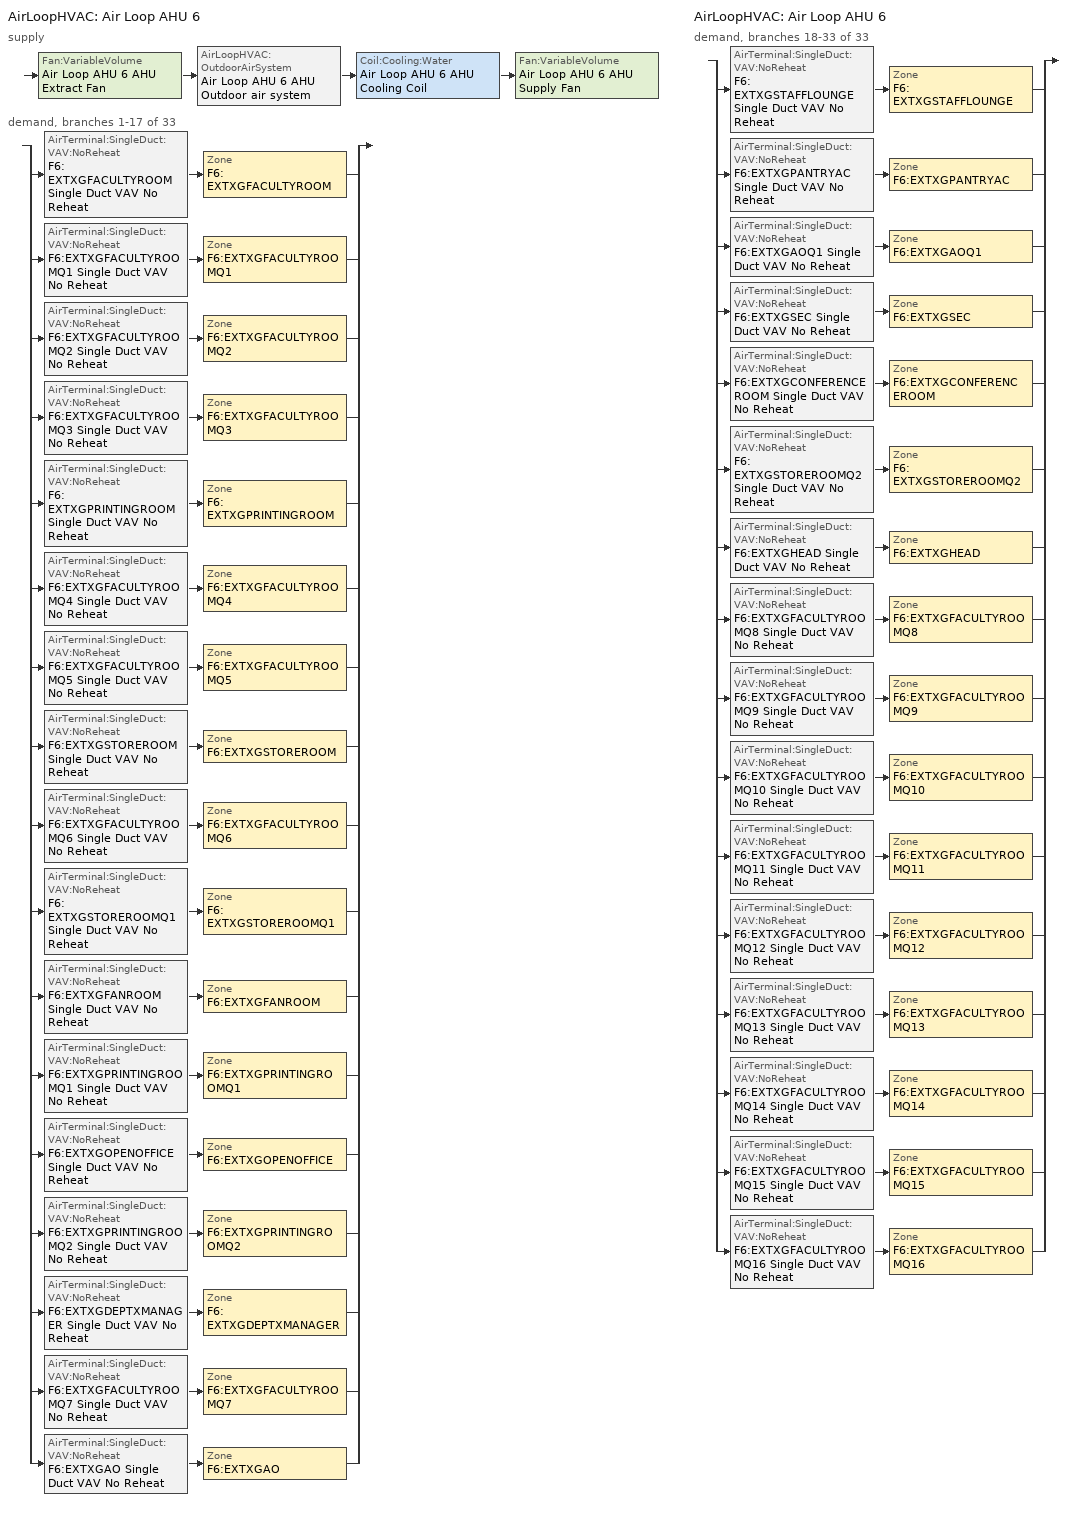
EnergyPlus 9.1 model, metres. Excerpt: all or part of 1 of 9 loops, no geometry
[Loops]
AirLoopHVAC 'Air Loop AHU 6'
 supply: Fan:VariableVolume 'Air Loop AHU 6 AHU Extract Fan' > AirLoopHVAC:OutdoorAirSystem 'Air Loop AHU 6 AHU Outdoor air system' > Coil:Cooling:Water 'Air Loop AHU 6 AHU Cooling Coil' > Fan:VariableVolume 'Air Loop AHU 6 AHU Supply Fan'
 demand, branches 1-17 of 33: split
  | AirTerminal:SingleDuct:VAV:NoReheat 'F6:EXTXGFACULTYROOM Single Duct VAV No Reheat' > Zone 'F6:EXTXGFACULTYROOM'
  | AirTerminal:SingleDuct:VAV:NoReheat 'F6:EXTXGFACULTYROOMQ1 Single Duct VAV No Reheat' > Zone 'F6:EXTXGFACULTYROOMQ1'
  | AirTerminal:SingleDuct:VAV:NoReheat 'F6:EXTXGFACULTYROOMQ2 Single Duct VAV No Reheat' > Zone 'F6:EXTXGFACULTYROOMQ2'
  | AirTerminal:SingleDuct:VAV:NoReheat 'F6:EXTXGFACULTYROOMQ3 Single Duct VAV No Reheat' > Zone 'F6:EXTXGFACULTYROOMQ3'
  | AirTerminal:SingleDuct:VAV:NoReheat 'F6:EXTXGPRINTINGROOM Single Duct VAV No Reheat' > Zone 'F6:EXTXGPRINTINGROOM'
  | AirTerminal:SingleDuct:VAV:NoReheat 'F6:EXTXGFACULTYROOMQ4 Single Duct VAV No Reheat' > Zone 'F6:EXTXGFACULTYROOMQ4'
  | AirTerminal:SingleDuct:VAV:NoReheat 'F6:EXTXGFACULTYROOMQ5 Single Duct VAV No Reheat' > Zone 'F6:EXTXGFACULTYROOMQ5'
  | AirTerminal:SingleDuct:VAV:NoReheat 'F6:EXTXGSTOREROOM Single Duct VAV No Reheat' > Zone 'F6:EXTXGSTOREROOM'
  | AirTerminal:SingleDuct:VAV:NoReheat 'F6:EXTXGFACULTYROOMQ6 Single Duct VAV No Reheat' > Zone 'F6:EXTXGFACULTYROOMQ6'
  | AirTerminal:SingleDuct:VAV:NoReheat 'F6:EXTXGSTOREROOMQ1 Single Duct VAV No Reheat' > Zone 'F6:EXTXGSTOREROOMQ1'
  | AirTerminal:SingleDuct:VAV:NoReheat 'F6:EXTXGFANROOM Single Duct VAV No Reheat' > Zone 'F6:EXTXGFANROOM'
  | AirTerminal:SingleDuct:VAV:NoReheat 'F6:EXTXGPRINTINGROOMQ1 Single Duct VAV No Reheat' > Zone 'F6:EXTXGPRINTINGROOMQ1'
  | AirTerminal:SingleDuct:VAV:NoReheat 'F6:EXTXGOPENOFFICE Single Duct VAV No Reheat' > Zone 'F6:EXTXGOPENOFFICE'
  | AirTerminal:SingleDuct:VAV:NoReheat 'F6:EXTXGPRINTINGROOMQ2 Single Duct VAV No Reheat' > Zone 'F6:EXTXGPRINTINGROOMQ2'
  | AirTerminal:SingleDuct:VAV:NoReheat 'F6:EXTXGDEPTXMANAGER Single Duct VAV No Reheat' > Zone 'F6:EXTXGDEPTXMANAGER'
  | AirTerminal:SingleDuct:VAV:NoReheat 'F6:EXTXGFACULTYROOMQ7 Single Duct VAV No Reheat' > Zone 'F6:EXTXGFACULTYROOMQ7'
  | AirTerminal:SingleDuct:VAV:NoReheat 'F6:EXTXGAO Single Duct VAV No Reheat' > Zone 'F6:EXTXGAO'
AirLoopHVAC 'Air Loop AHU 6'
 demand, branches 18-33 of 33: split
  | AirTerminal:SingleDuct:VAV:NoReheat 'F6:EXTXGSTAFFLOUNGE Single Duct VAV No Reheat' > Zone 'F6:EXTXGSTAFFLOUNGE'
  | AirTerminal:SingleDuct:VAV:NoReheat 'F6:EXTXGPANTRYAC Single Duct VAV No Reheat' > Zone 'F6:EXTXGPANTRYAC'
  | AirTerminal:SingleDuct:VAV:NoReheat 'F6:EXTXGAOQ1 Single Duct VAV No Reheat' > Zone 'F6:EXTXGAOQ1'
  | AirTerminal:SingleDuct:VAV:NoReheat 'F6:EXTXGSEC Single Duct VAV No Reheat' > Zone 'F6:EXTXGSEC'
  | AirTerminal:SingleDuct:VAV:NoReheat 'F6:EXTXGCONFERENCEROOM Single Duct VAV No Reheat' > Zone 'F6:EXTXGCONFERENCEROOM'
  | AirTerminal:SingleDuct:VAV:NoReheat 'F6:EXTXGSTOREROOMQ2 Single Duct VAV No Reheat' > Zone 'F6:EXTXGSTOREROOMQ2'
  | AirTerminal:SingleDuct:VAV:NoReheat 'F6:EXTXGHEAD Single Duct VAV No Reheat' > Zone 'F6:EXTXGHEAD'
  | AirTerminal:SingleDuct:VAV:NoReheat 'F6:EXTXGFACULTYROOMQ8 Single Duct VAV No Reheat' > Zone 'F6:EXTXGFACULTYROOMQ8'
  | AirTerminal:SingleDuct:VAV:NoReheat 'F6:EXTXGFACULTYROOMQ9 Single Duct VAV No Reheat' > Zone 'F6:EXTXGFACULTYROOMQ9'
  | AirTerminal:SingleDuct:VAV:NoReheat 'F6:EXTXGFACULTYROOMQ10 Single Duct VAV No Reheat' > Zone 'F6:EXTXGFACULTYROOMQ10'
  | AirTerminal:SingleDuct:VAV:NoReheat 'F6:EXTXGFACULTYROOMQ11 Single Duct VAV No Reheat' > Zone 'F6:EXTXGFACULTYROOMQ11'
  | AirTerminal:SingleDuct:VAV:NoReheat 'F6:EXTXGFACULTYROOMQ12 Single Duct VAV No Reheat' > Zone 'F6:EXTXGFACULTYROOMQ12'
  | AirTerminal:SingleDuct:VAV:NoReheat 'F6:EXTXGFACULTYROOMQ13 Single Duct VAV No Reheat' > Zone 'F6:EXTXGFACULTYROOMQ13'
  | AirTerminal:SingleDuct:VAV:NoReheat 'F6:EXTXGFACULTYROOMQ14 Single Duct VAV No Reheat' > Zone 'F6:EXTXGFACULTYROOMQ14'
  | AirTerminal:SingleDuct:VAV:NoReheat 'F6:EXTXGFACULTYROOMQ15 Single Duct VAV No Reheat' > Zone 'F6:EXTXGFACULTYROOMQ15'
  | AirTerminal:SingleDuct:VAV:NoReheat 'F6:EXTXGFACULTYROOMQ16 Single Duct VAV No Reheat' > Zone 'F6:EXTXGFACULTYROOMQ16'
[DesignSpecification:OutdoorAir] Outdoor Air Method=Flow/Person; Outdoor Air Flow per Person {m3/s-person}=0.00944; Outdoor Air Flow per Zone Floor Area {m3/s-m2}=0; Outdoor Air Flow per Zone {m3/s}=0; Outdoor Air Flow Air Changes per Hour {1/hr}=0; Outdoor Air Schedule=On 24/7
F6:EXTXGFACULTYROOM Design Specification Outdoor Air Object; F6:EXTXGFACULTYROOMQ1 Design Specification Outdoor Air Object; F6:EXTXGFACULTYROOMQ2 Design Specification Outdoor Air Object; F6:EXTXGFACULTYROOMQ3 Design Specification Outdoor Air Object; F6:EXTXGPRINTINGROOM Design Specification Outdoor Air Object; F6:EXTXGFACULTYROOMQ4 Design Specification Outdoor Air Object; F6:EXTXGFACULTYROOMQ5 Design Specification Outdoor Air Object; F6:EXTXGSTOREROOM Design Specification Outdoor Air Object; F6:EXTXGFACULTYROOMQ6 Design Specification Outdoor Air Object; F6:EXTXGSTOREROOMQ1 Design Specification Outdoor Air Object; F6:EXTXGFANROOM Design Specification Outdoor Air Object; F6:EXTXGPRINTINGROOMQ1 Design Specification Outdoor Air Object; F6:EXTXGOPENOFFICE Design Specification Outdoor Air Object; F6:EXTXGPRINTINGROOMQ2 Design Specification Outdoor Air Object; F6:EXTXGDEPTXMANAGER Design Specification Outdoor Air Object; F6:EXTXGFACULTYROOMQ7 Design Specification Outdoor Air Object; F6:EXTXGAO Design Specification Outdoor Air Object; F6:EXTXGSTAFFLOUNGE Design Specification Outdoor Air Object; F6:EXTXGPANTRYAC Design Specification Outdoor Air Object; F6:EXTXGAOQ1 Design Specification Outdoor Air Object; F6:EXTXGSEC Design Specification Outdoor Air Object; F6:EXTXGCONFERENCEROOM Design Specification Outdoor Air Object; F6:EXTXGSTOREROOMQ2 Design Specification Outdoor Air Object; F6:EXTXGHEAD Design Specification Outdoor Air Object; F6:EXTXGFACULTYROOMQ8 Design Specification Outdoor Air Object; F6:EXTXGFACULTYROOMQ9 Design Specification Outdoor Air Object; F6:EXTXGFACULTYROOMQ10 Design Specification Outdoor Air Object; F6:EXTXGFACULTYROOMQ11 Design Specification Outdoor Air Object; F6:EXTXGFACULTYROOMQ12 Design Specification Outdoor Air Object; F6:EXTXGFACULTYROOMQ13 Design Specification Outdoor Air Object; F6:EXTXGFACULTYROOMQ14 Design Specification Outdoor Air Object; F6:EXTXGFACULTYROOMQ15 Design Specification Outdoor Air Object; F6:EXTXGFACULTYROOMQ16 Design Specification Outdoor Air Object
[DesignSpecification:ZoneAirDistribution] Zone Air Distribution Effectiveness in Cooling Mode=1; Zone Air Distribution Effectiveness in Heating Mode=1; Zone Secondary Recirculation Fraction=0
F6:EXTXGFACULTYROOM Design Specification Zone Air Distribution Object; F6:EXTXGFACULTYROOMQ1 Design Specification Zone Air Distribution Object; F6:EXTXGFACULTYROOMQ2 Design Specification Zone Air Distribution Object; F6:EXTXGFACULTYROOMQ3 Design Specification Zone Air Distribution Object; F6:EXTXGPRINTINGROOM Design Specification Zone Air Distribution Object; F6:EXTXGFACULTYROOMQ4 Design Specification Zone Air Distribution Object; F6:EXTXGFACULTYROOMQ5 Design Specification Zone Air Distribution Object; F6:EXTXGSTOREROOM Design Specification Zone Air Distribution Object; F6:EXTXGFACULTYROOMQ6 Design Specification Zone Air Distribution Object; F6:EXTXGSTOREROOMQ1 Design Specification Zone Air Distribution Object; F6:EXTXGFANROOM Design Specification Zone Air Distribution Object; F6:EXTXGPRINTINGROOMQ1 Design Specification Zone Air Distribution Object; F6:EXTXGOPENOFFICE Design Specification Zone Air Distribution Object; F6:EXTXGPRINTINGROOMQ2 Design Specification Zone Air Distribution Object; F6:EXTXGDEPTXMANAGER Design Specification Zone Air Distribution Object; F6:EXTXGFACULTYROOMQ7 Design Specification Zone Air Distribution Object; F6:EXTXGAO Design Specification Zone Air Distribution Object; F6:EXTXGSTAFFLOUNGE Design Specification Zone Air Distribution Object; F6:EXTXGPANTRYAC Design Specification Zone Air Distribution Object; F6:EXTXGAOQ1 Design Specification Zone Air Distribution Object; F6:EXTXGSEC Design Specification Zone Air Distribution Object; F6:EXTXGCONFERENCEROOM Design Specification Zone Air Distribution Object; F6:EXTXGSTOREROOMQ2 Design Specification Zone Air Distribution Object; F6:EXTXGHEAD Design Specification Zone Air Distribution Object; F6:EXTXGFACULTYROOMQ8 Design Specification Zone Air Distribution Object; F6:EXTXGFACULTYROOMQ9 Design Specification Zone Air Distribution Object; F6:EXTXGFACULTYROOMQ10 Design Specification Zone Air Distribution Object; F6:EXTXGFACULTYROOMQ11 Design Specification Zone Air Distribution Object; F6:EXTXGFACULTYROOMQ12 Design Specification Zone Air Distribution Object; F6:EXTXGFACULTYROOMQ13 Design Specification Zone Air Distribution Object; F6:EXTXGFACULTYROOMQ14 Design Specification Zone Air Distribution Object; F6:EXTXGFACULTYROOMQ15 Design Specification Zone Air Distribution Object; F6:EXTXGFACULTYROOMQ16 Design Specification Zone Air Distribution Object
[Sizing:Zone] Zone Cooling Design Supply Air Temperature Input Method=SupplyAirTemperature; Zone Cooling Design Supply Air Temperature {C}=14; Zone Cooling Design Supply Air Temperature Difference {deltaC}=10; Zone Heating Design Supply Air Temperature Input Method=SupplyAirTemperature; Zone Heating Design Supply Air Temperature {C}=50; Zone Heating Design Supply Air Temperature Difference {deltaC}=10; Zone Cooling Design Supply Air Humidity Ratio {kgWater/kgDryAir}=0.009; Zone Heating Design Supply Air Humidity Ratio {kgWater/kgDryAir}=0.004; Zone Heating Sizing Factor=1.25; Zone Cooling Sizing Factor=1.15; Cooling Design Air Flow Method=DesignDay; Cooling Design Air Flow Rate {m3/s}=0; Cooling Minimum Air Flow per Zone Floor Area {m3/s-m2}=0.00076; Cooling Minimum Air Flow {m3/s}=0; Cooling Minimum Air Flow Fraction=0; Heating Design Air Flow Method=DesignDay; Heating Design Air Flow Rate {m3/s}=0; Heating Maximum Air Flow per Zone Floor Area {m3/s-m2}=0.00203; Heating Maximum Air Flow {m3/s}=0.14158; Heating Maximum Air Flow Fraction=0.3; Account for Dedicated Outdoor Air System=No; Dedicated Outdoor Air System Control Strategy=NeutralSupplyAir; Dedicated Outdoor Air Low Setpoint Temperature for Design {C}=autosize; Dedicated Outdoor Air High Setpoint Temperature for Design {C}=autosize
Name | Design Specification Outdoor Air Object | Design Specification Zone Air Distribution Object
F6:EXTXGFACULTYROOM | F6:EXTXGFACULTYROOM Design Specification Outdoor Air Object | F6:EXTXGFACULTYROOM Design Specification Zone Air Distribution Object
F6:EXTXGFACULTYROOMQ1 | F6:EXTXGFACULTYROOMQ1 Design Specification Outdoor Air Object | F6:EXTXGFACULTYROOMQ1 Design Specification Zone Air Distribution Object
F6:EXTXGFACULTYROOMQ2 | F6:EXTXGFACULTYROOMQ2 Design Specification Outdoor Air Object | F6:EXTXGFACULTYROOMQ2 Design Specification Zone Air Distribution Object
F6:EXTXGFACULTYROOMQ3 | F6:EXTXGFACULTYROOMQ3 Design Specification Outdoor Air Object | F6:EXTXGFACULTYROOMQ3 Design Specification Zone Air Distribution Object
F6:EXTXGPRINTINGROOM | F6:EXTXGPRINTINGROOM Design Specification Outdoor Air Object | F6:EXTXGPRINTINGROOM Design Specification Zone Air Distribution Object
F6:EXTXGFACULTYROOMQ4 | F6:EXTXGFACULTYROOMQ4 Design Specification Outdoor Air Object | F6:EXTXGFACULTYROOMQ4 Design Specification Zone Air Distribution Object
F6:EXTXGFACULTYROOMQ5 | F6:EXTXGFACULTYROOMQ5 Design Specification Outdoor Air Object | F6:EXTXGFACULTYROOMQ5 Design Specification Zone Air Distribution Object
F6:EXTXGSTOREROOM | F6:EXTXGSTOREROOM Design Specification Outdoor Air Object | F6:EXTXGSTOREROOM Design Specification Zone Air Distribution Object
F6:EXTXGFACULTYROOMQ6 | F6:EXTXGFACULTYROOMQ6 Design Specification Outdoor Air Object | F6:EXTXGFACULTYROOMQ6 Design Specification Zone Air Distribution Object
F6:EXTXGSTOREROOMQ1 | F6:EXTXGSTOREROOMQ1 Design Specification Outdoor Air Object | F6:EXTXGSTOREROOMQ1 Design Specification Zone Air Distribution Object
F6:EXTXGFANROOM | F6:EXTXGFANROOM Design Specification Outdoor Air Object | F6:EXTXGFANROOM Design Specification Zone Air Distribution Object
F6:EXTXGPRINTINGROOMQ1 | F6:EXTXGPRINTINGROOMQ1 Design Specification Outdoor Air Object | F6:EXTXGPRINTINGROOMQ1 Design Specification Zone Air Distribution Object
F6:EXTXGOPENOFFICE | F6:EXTXGOPENOFFICE Design Specification Outdoor Air Object | F6:EXTXGOPENOFFICE Design Specification Zone Air Distribution Object
F6:EXTXGPRINTINGROOMQ2 | F6:EXTXGPRINTINGROOMQ2 Design Specification Outdoor Air Object | F6:EXTXGPRINTINGROOMQ2 Design Specification Zone Air Distribution Object
F6:EXTXGDEPTXMANAGER | F6:EXTXGDEPTXMANAGER Design Specification Outdoor Air Object | F6:EXTXGDEPTXMANAGER Design Specification Zone Air Distribution Object
F6:EXTXGFACULTYROOMQ7 | F6:EXTXGFACULTYROOMQ7 Design Specification Outdoor Air Object | F6:EXTXGFACULTYROOMQ7 Design Specification Zone Air Distribution Object
F6:EXTXGAO | F6:EXTXGAO Design Specification Outdoor Air Object | F6:EXTXGAO Design Specification Zone Air Distribution Object
F6:EXTXGSTAFFLOUNGE | F6:EXTXGSTAFFLOUNGE Design Specification Outdoor Air Object | F6:EXTXGSTAFFLOUNGE Design Specification Zone Air Distribution Object
F6:EXTXGPANTRYAC | F6:EXTXGPANTRYAC Design Specification Outdoor Air Object | F6:EXTXGPANTRYAC Design Specification Zone Air Distribution Object
F6:EXTXGAOQ1 | F6:EXTXGAOQ1 Design Specification Outdoor Air Object | F6:EXTXGAOQ1 Design Specification Zone Air Distribution Object
F6:EXTXGSEC | F6:EXTXGSEC Design Specification Outdoor Air Object | F6:EXTXGSEC Design Specification Zone Air Distribution Object
F6:EXTXGCONFERENCEROOM | F6:EXTXGCONFERENCEROOM Design Specification Outdoor Air Object | F6:EXTXGCONFERENCEROOM Design Specification Zone Air Distribution Object
F6:EXTXGSTOREROOMQ2 | F6:EXTXGSTOREROOMQ2 Design Specification Outdoor Air Object | F6:EXTXGSTOREROOMQ2 Design Specification Zone Air Distribution Object
F6:EXTXGHEAD | F6:EXTXGHEAD Design Specification Outdoor Air Object | F6:EXTXGHEAD Design Specification Zone Air Distribution Object
F6:EXTXGFACULTYROOMQ8 | F6:EXTXGFACULTYROOMQ8 Design Specification Outdoor Air Object | F6:EXTXGFACULTYROOMQ8 Design Specification Zone Air Distribution Object
F6:EXTXGFACULTYROOMQ9 | F6:EXTXGFACULTYROOMQ9 Design Specification Outdoor Air Object | F6:EXTXGFACULTYROOMQ9 Design Specification Zone Air Distribution Object
F6:EXTXGFACULTYROOMQ10 | F6:EXTXGFACULTYROOMQ10 Design Specification Outdoor Air Object | F6:EXTXGFACULTYROOMQ10 Design Specification Zone Air Distribution Object
F6:EXTXGFACULTYROOMQ11 | F6:EXTXGFACULTYROOMQ11 Design Specification Outdoor Air Object | F6:EXTXGFACULTYROOMQ11 Design Specification Zone Air Distribution Object
F6:EXTXGFACULTYROOMQ12 | F6:EXTXGFACULTYROOMQ12 Design Specification Outdoor Air Object | F6:EXTXGFACULTYROOMQ12 Design Specification Zone Air Distribution Object
F6:EXTXGFACULTYROOMQ13 | F6:EXTXGFACULTYROOMQ13 Design Specification Outdoor Air Object | F6:EXTXGFACULTYROOMQ13 Design Specification Zone Air Distribution Object
F6:EXTXGFACULTYROOMQ14 | F6:EXTXGFACULTYROOMQ14 Design Specification Outdoor Air Object | F6:EXTXGFACULTYROOMQ14 Design Specification Zone Air Distribution Object
F6:EXTXGFACULTYROOMQ15 | F6:EXTXGFACULTYROOMQ15 Design Specification Outdoor Air Object | F6:EXTXGFACULTYROOMQ15 Design Specification Zone Air Distribution Object
F6:EXTXGFACULTYROOMQ16 | F6:EXTXGFACULTYROOMQ16 Design Specification Outdoor Air Object | F6:EXTXGFACULTYROOMQ16 Design Specification Zone Air Distribution Object
[Sizing:System]
Air Loop AHU 6: Type of Load to Size On=Sensible; Design Outdoor Air Flow Rate {m3/s}=autosize; Central Heating Maximum System Air Flow Ratio=0.3; Preheat Design Temperature {C}=5; Preheat Design Humidity Ratio {kgWater/kgDryAir}=0.008; Precool Design Temperature {C}=12; Precool Design Humidity Ratio {kgWater/kgDryAir}=0.008; Central Cooling Design Supply Air Temperature {C}=12; Central Heating Design Supply Air Temperature {C}=16; Type of Zone Sum to Use=Noncoincident; 100% Outdoor Air in Cooling=No; 100% Outdoor Air in Heating=No; Central Cooling Design Supply Air Humidity Ratio {kgWater/kgDryAir}=0.008; Central Heating Design Supply Air Humidity Ratio {kgWater/kgDryAir}=0.008; Cooling Supply Air Flow Rate Method=Designday; Heating Supply Air Flow Rate Method=Designday; System Outdoor Air Method=ZoneSum; Zone Maximum Outdoor Air Fraction=1; Cooling Design Capacity Method=CoolingDesignCapacity; Cooling Design Capacity {W}=autosize; Heating Design Capacity Method=HeatingDesignCapacity; Heating Design Capacity {W}=autosize; Central Cooling Capacity Control Method=OnOff
[ZoneControl:Thermostat] Control Type Schedule=Control type schedule: Always 4
Name | Zone or ZoneList | Control 1
F6:EXTXGFACULTYROOM Thermostat | F6:EXTXGFACULTYROOM | F6:EXTXGFACULTYROOM Dual SP
F6:EXTXGFACULTYROOMQ1 Thermostat | F6:EXTXGFACULTYROOMQ1 | F6:EXTXGFACULTYROOMQ1 Dual SP
F6:EXTXGFACULTYROOMQ2 Thermostat | F6:EXTXGFACULTYROOMQ2 | F6:EXTXGFACULTYROOMQ2 Dual SP
F6:EXTXGFACULTYROOMQ3 Thermostat | F6:EXTXGFACULTYROOMQ3 | F6:EXTXGFACULTYROOMQ3 Dual SP
F6:EXTXGPRINTINGROOM Thermostat | F6:EXTXGPRINTINGROOM | F6:EXTXGPRINTINGROOM Dual SP
F6:EXTXGFACULTYROOMQ4 Thermostat | F6:EXTXGFACULTYROOMQ4 | F6:EXTXGFACULTYROOMQ4 Dual SP
F6:EXTXGFACULTYROOMQ5 Thermostat | F6:EXTXGFACULTYROOMQ5 | F6:EXTXGFACULTYROOMQ5 Dual SP
F6:EXTXGSTOREROOM Thermostat | F6:EXTXGSTOREROOM | F6:EXTXGSTOREROOM Dual SP
F6:EXTXGFACULTYROOMQ6 Thermostat | F6:EXTXGFACULTYROOMQ6 | F6:EXTXGFACULTYROOMQ6 Dual SP
F6:EXTXGSTOREROOMQ1 Thermostat | F6:EXTXGSTOREROOMQ1 | F6:EXTXGSTOREROOMQ1 Dual SP
F6:EXTXGFANROOM Thermostat | F6:EXTXGFANROOM | F6:EXTXGFANROOM Dual SP
F6:EXTXGPRINTINGROOMQ1 Thermostat | F6:EXTXGPRINTINGROOMQ1 | F6:EXTXGPRINTINGROOMQ1 Dual SP
F6:EXTXGOPENOFFICE Thermostat | F6:EXTXGOPENOFFICE | F6:EXTXGOPENOFFICE Dual SP
F6:EXTXGPRINTINGROOMQ2 Thermostat | F6:EXTXGPRINTINGROOMQ2 | F6:EXTXGPRINTINGROOMQ2 Dual SP
F6:EXTXGDEPTXMANAGER Thermostat | F6:EXTXGDEPTXMANAGER | F6:EXTXGDEPTXMANAGER Dual SP
F6:EXTXGFACULTYROOMQ7 Thermostat | F6:EXTXGFACULTYROOMQ7 | F6:EXTXGFACULTYROOMQ7 Dual SP
F6:EXTXGAO Thermostat | F6:EXTXGAO | F6:EXTXGAO Dual SP
F6:EXTXGSTAFFLOUNGE Thermostat | F6:EXTXGSTAFFLOUNGE | F6:EXTXGSTAFFLOUNGE Dual SP
F6:EXTXGPANTRYAC Thermostat | F6:EXTXGPANTRYAC | F6:EXTXGPANTRYAC Dual SP
F6:EXTXGAOQ1 Thermostat | F6:EXTXGAOQ1 | F6:EXTXGAOQ1 Dual SP
F6:EXTXGSEC Thermostat | F6:EXTXGSEC | F6:EXTXGSEC Dual SP
F6:EXTXGCONFERENCEROOM Thermostat | F6:EXTXGCONFERENCEROOM | F6:EXTXGCONFERENCEROOM Dual SP
F6:EXTXGSTOREROOMQ2 Thermostat | F6:EXTXGSTOREROOMQ2 | F6:EXTXGSTOREROOMQ2 Dual SP
F6:EXTXGHEAD Thermostat | F6:EXTXGHEAD | F6:EXTXGHEAD Dual SP
F6:EXTXGFACULTYROOMQ8 Thermostat | F6:EXTXGFACULTYROOMQ8 | F6:EXTXGFACULTYROOMQ8 Dual SP
F6:EXTXGFACULTYROOMQ9 Thermostat | F6:EXTXGFACULTYROOMQ9 | F6:EXTXGFACULTYROOMQ9 Dual SP
F6:EXTXGFACULTYROOMQ10 Thermostat | F6:EXTXGFACULTYROOMQ10 | F6:EXTXGFACULTYROOMQ10 Dual SP
F6:EXTXGFACULTYROOMQ11 Thermostat | F6:EXTXGFACULTYROOMQ11 | F6:EXTXGFACULTYROOMQ11 Dual SP
F6:EXTXGFACULTYROOMQ12 Thermostat | F6:EXTXGFACULTYROOMQ12 | F6:EXTXGFACULTYROOMQ12 Dual SP
F6:EXTXGFACULTYROOMQ13 Thermostat | F6:EXTXGFACULTYROOMQ13 | F6:EXTXGFACULTYROOMQ13 Dual SP
F6:EXTXGFACULTYROOMQ14 Thermostat | F6:EXTXGFACULTYROOMQ14 | F6:EXTXGFACULTYROOMQ14 Dual SP
F6:EXTXGFACULTYROOMQ15 Thermostat | F6:EXTXGFACULTYROOMQ15 | F6:EXTXGFACULTYROOMQ15 Dual SP
F6:EXTXGFACULTYROOMQ16 Thermostat | F6:EXTXGFACULTYROOMQ16 | F6:EXTXGFACULTYROOMQ16 Dual SP
[ThermostatSetpoint:DualSetpoint] Heating Setpoint Temperature Schedule=Heating set point schedule; Cooling Setpoint Temperature Schedule=Cooling set point schedule
F6:EXTXGFACULTYROOM Dual SP; F6:EXTXGFACULTYROOMQ1 Dual SP; F6:EXTXGFACULTYROOMQ2 Dual SP; F6:EXTXGFACULTYROOMQ3 Dual SP; F6:EXTXGPRINTINGROOM Dual SP; F6:EXTXGFACULTYROOMQ4 Dual SP; F6:EXTXGFACULTYROOMQ5 Dual SP; F6:EXTXGSTOREROOM Dual SP; F6:EXTXGFACULTYROOMQ6 Dual SP; F6:EXTXGSTOREROOMQ1 Dual SP; F6:EXTXGFANROOM Dual SP; F6:EXTXGPRINTINGROOMQ1 Dual SP; F6:EXTXGOPENOFFICE Dual SP; F6:EXTXGPRINTINGROOMQ2 Dual SP; F6:EXTXGDEPTXMANAGER Dual SP; F6:EXTXGFACULTYROOMQ7 Dual SP; F6:EXTXGAO Dual SP; F6:EXTXGSTAFFLOUNGE Dual SP; F6:EXTXGPANTRYAC Dual SP; F6:EXTXGAOQ1 Dual SP; F6:EXTXGSEC Dual SP; F6:EXTXGCONFERENCEROOM Dual SP; F6:EXTXGSTOREROOMQ2 Dual SP; F6:EXTXGHEAD Dual SP; F6:EXTXGFACULTYROOMQ8 Dual SP; F6:EXTXGFACULTYROOMQ9 Dual SP; F6:EXTXGFACULTYROOMQ10 Dual SP; F6:EXTXGFACULTYROOMQ11 Dual SP; F6:EXTXGFACULTYROOMQ12 Dual SP; F6:EXTXGFACULTYROOMQ13 Dual SP; F6:EXTXGFACULTYROOMQ14 Dual SP; F6:EXTXGFACULTYROOMQ15 Dual SP; F6:EXTXGFACULTYROOMQ16 Dual SP
[AirTerminal:SingleDuct:VAV:NoReheat] Availability Schedule=On 24/7; Maximum Air Flow Rate {m3/s}=autosize; Zone Minimum Air Flow Input Method=Constant; Constant Minimum Air Flow Fraction=0.3; Fixed Minimum Air Flow Rate {m3/s}=0.1; Minimum Air Flow Fraction Schedule=Min supply air flow fraction schedule: Always 0.3
F6:EXTXGFACULTYROOM Single Duct VAV No Reheat; F6:EXTXGFACULTYROOMQ1 Single Duct VAV No Reheat; F6:EXTXGFACULTYROOMQ2 Single Duct VAV No Reheat; F6:EXTXGFACULTYROOMQ3 Single Duct VAV No Reheat; F6:EXTXGPRINTINGROOM Single Duct VAV No Reheat; F6:EXTXGFACULTYROOMQ4 Single Duct VAV No Reheat; F6:EXTXGFACULTYROOMQ5 Single Duct VAV No Reheat; F6:EXTXGSTOREROOM Single Duct VAV No Reheat; F6:EXTXGFACULTYROOMQ6 Single Duct VAV No Reheat; F6:EXTXGSTOREROOMQ1 Single Duct VAV No Reheat; F6:EXTXGFANROOM Single Duct VAV No Reheat; F6:EXTXGPRINTINGROOMQ1 Single Duct VAV No Reheat; F6:EXTXGOPENOFFICE Single Duct VAV No Reheat; F6:EXTXGPRINTINGROOMQ2 Single Duct VAV No Reheat; F6:EXTXGDEPTXMANAGER Single Duct VAV No Reheat; F6:EXTXGFACULTYROOMQ7 Single Duct VAV No Reheat; F6:EXTXGAO Single Duct VAV No Reheat; F6:EXTXGSTAFFLOUNGE Single Duct VAV No Reheat; F6:EXTXGPANTRYAC Single Duct VAV No Reheat; F6:EXTXGAOQ1 Single Duct VAV No Reheat; F6:EXTXGSEC Single Duct VAV No Reheat; F6:EXTXGCONFERENCEROOM Single Duct VAV No Reheat; F6:EXTXGSTOREROOMQ2 Single Duct VAV No Reheat; F6:EXTXGHEAD Single Duct VAV No Reheat; F6:EXTXGFACULTYROOMQ8 Single Duct VAV No Reheat; F6:EXTXGFACULTYROOMQ9 Single Duct VAV No Reheat; F6:EXTXGFACULTYROOMQ10 Single Duct VAV No Reheat; F6:EXTXGFACULTYROOMQ11 Single Duct VAV No Reheat; F6:EXTXGFACULTYROOMQ12 Single Duct VAV No Reheat; F6:EXTXGFACULTYROOMQ13 Single Duct VAV No Reheat; F6:EXTXGFACULTYROOMQ14 Single Duct VAV No Reheat; F6:EXTXGFACULTYROOMQ15 Single Duct VAV No Reheat; F6:EXTXGFACULTYROOMQ16 Single Duct VAV No Reheat
[Zone equipment]
F6:EXTXGFACULTYROOM: F6:EXTXGFACULTYROOM Single Duct VAV No Reheat
F6:EXTXGFACULTYROOMQ1: F6:EXTXGFACULTYROOMQ1 Single Duct VAV No Reheat
F6:EXTXGFACULTYROOMQ2: F6:EXTXGFACULTYROOMQ2 Single Duct VAV No Reheat
F6:EXTXGFACULTYROOMQ3: F6:EXTXGFACULTYROOMQ3 Single Duct VAV No Reheat
F6:EXTXGPRINTINGROOM: F6:EXTXGPRINTINGROOM Single Duct VAV No Reheat
F6:EXTXGFACULTYROOMQ4: F6:EXTXGFACULTYROOMQ4 Single Duct VAV No Reheat
F6:EXTXGFACULTYROOMQ5: F6:EXTXGFACULTYROOMQ5 Single Duct VAV No Reheat
F6:EXTXGSTOREROOM: F6:EXTXGSTOREROOM Single Duct VAV No Reheat
F6:EXTXGFACULTYROOMQ6: F6:EXTXGFACULTYROOMQ6 Single Duct VAV No Reheat
F6:EXTXGSTOREROOMQ1: F6:EXTXGSTOREROOMQ1 Single Duct VAV No Reheat
F6:EXTXGFANROOM: F6:EXTXGFANROOM Single Duct VAV No Reheat
F6:EXTXGPRINTINGROOMQ1: F6:EXTXGPRINTINGROOMQ1 Single Duct VAV No Reheat
F6:EXTXGOPENOFFICE: F6:EXTXGOPENOFFICE Single Duct VAV No Reheat
F6:EXTXGPRINTINGROOMQ2: F6:EXTXGPRINTINGROOMQ2 Single Duct VAV No Reheat
F6:EXTXGDEPTXMANAGER: F6:EXTXGDEPTXMANAGER Single Duct VAV No Reheat
F6:EXTXGFACULTYROOMQ7: F6:EXTXGFACULTYROOMQ7 Single Duct VAV No Reheat
F6:EXTXGAO: F6:EXTXGAO Single Duct VAV No Reheat
F6:EXTXGSTAFFLOUNGE: F6:EXTXGSTAFFLOUNGE Single Duct VAV No Reheat
F6:EXTXGPANTRYAC: F6:EXTXGPANTRYAC Single Duct VAV No Reheat
F6:EXTXGAOQ1: F6:EXTXGAOQ1 Single Duct VAV No Reheat
F6:EXTXGSEC: F6:EXTXGSEC Single Duct VAV No Reheat
F6:EXTXGCONFERENCEROOM: F6:EXTXGCONFERENCEROOM Single Duct VAV No Reheat
F6:EXTXGSTOREROOMQ2: F6:EXTXGSTOREROOMQ2 Single Duct VAV No Reheat
F6:EXTXGHEAD: F6:EXTXGHEAD Single Duct VAV No Reheat
F6:EXTXGFACULTYROOMQ8: F6:EXTXGFACULTYROOMQ8 Single Duct VAV No Reheat
F6:EXTXGFACULTYROOMQ9: F6:EXTXGFACULTYROOMQ9 Single Duct VAV No Reheat
F6:EXTXGFACULTYROOMQ10: F6:EXTXGFACULTYROOMQ10 Single Duct VAV No Reheat
F6:EXTXGFACULTYROOMQ11: F6:EXTXGFACULTYROOMQ11 Single Duct VAV No Reheat
F6:EXTXGFACULTYROOMQ12: F6:EXTXGFACULTYROOMQ12 Single Duct VAV No Reheat
F6:EXTXGFACULTYROOMQ13: F6:EXTXGFACULTYROOMQ13 Single Duct VAV No Reheat
F6:EXTXGFACULTYROOMQ14: F6:EXTXGFACULTYROOMQ14 Single Duct VAV No Reheat
F6:EXTXGFACULTYROOMQ15: F6:EXTXGFACULTYROOMQ15 Single Duct VAV No Reheat
F6:EXTXGFACULTYROOMQ16: F6:EXTXGFACULTYROOMQ16 Single Duct VAV No Reheat
[Fan:VariableVolume] Availability Schedule=On 24/7; Pressure Rise {Pa}=600; Maximum Flow Rate {m3/s}=6; Fan Power Minimum Flow Rate Input Method=Fraction; Fan Power Minimum Air Flow Rate {m3/s}=0; Motor Efficiency=0.9; Motor In Airstream Fraction=1; Fan Power Coefficient 1=0.350712; Fan Power Coefficient 2=0.308505; Fan Power Coefficient 3=-0.541374; Fan Power Coefficient 4=0.871988; Fan Power Coefficient 5=0
Name | Fan Total Efficiency | Fan Power Minimum Flow Fraction
Air Loop AHU 6 AHU Extract Fan | 0.7 | 0.25
Air Loop AHU 6 AHU Supply Fan | 0.4 | 0.3
[Coil:Cooling:Water]
Air Loop AHU 6 AHU Cooling Coil: Availability Schedule=On 24/7; Design Water Flow Rate {m3/s}=autosize; Design Air Flow Rate {m3/s}=autosize; Design Inlet Water Temperature {C}=autosize; Design Inlet Air Temperature {C}=autosize; Design Outlet Air Temperature {C}=autosize; Design Inlet Air Humidity Ratio {kgWater/kgDryAir}=autosize; Design Outlet Air Humidity Ratio {kgWater/kgDryAir}=autosize; Type of Analysis=SimpleAnalysis; Heat Exchanger Configuration=CrossFlow
[Controller:WaterCoil]
Air Loop AHU 6 AHU Cooling Coil Controller: Control Variable=Temperature; Action=Reverse; Actuator Variable=Flow; Controller Convergence Tolerance {deltaC}=autosize; Maximum Actuated Flow {m3/s}=autosize; Minimum Actuated Flow {m3/s}=0
[Controller:OutdoorAir]
Air Loop AHU 6 AHU Outdoor Air Controller: Minimum Outdoor Air Flow Rate {m3/s}=autosize; Maximum Outdoor Air Flow Rate {m3/s}=autosize; Economizer Control Type=NoEconomizer; Economizer Control Action Type=ModulateFlow; Lockout Type=NoLockout; Minimum Limit Type=FixedMinimum; High Humidity Control=No; High Humidity Outdoor Air Flow Ratio=1; Control High Indoor Humidity Based on Outdoor Humidity Ratio=Yes; Heat Recovery Bypass Control Type=BypassWhenWithinEconomizerLimits
[AirLoopHVAC]
Air Loop AHU 6: Design Supply Air Flow Rate {m3/s}=6
[SetpointManager:MixedAir]
Air Loop AHU 6 AHU Outdoor air system Mixed Air Manager: Control Variable=Temperature; Setpoint Node or NodeList=Air Loop AHU 6 AHU Mixed Air Outlet
[Schedule:Compact]
On 24/7: Through: 12/31, For: AllDays, Until: 24:00, 1
Cooling set point schedule: Through: 12/31, For: Weekdays SummerDesignDay, Until: 06:00, 26.7, Until: 22:00, 22, Until: 24:00, 26.7, For: Saturday, Until: 06:00, 26.7, Until: 18:00, 22, Until: 24:00, 26.7, For WinterDesignDay, Until: 24:00, 26.7, For: AllOtherDays, Until: 24:00, 26.7
Heating set point schedule: Through: 12/31, For: Weekdays, Until: 06:00, 15.6, Until: 22:00, 21, Until: 24:00, 15.6, For SummerDesignDay, Until: 24:00, 15.6, For: Saturday, Until: 06:00, 15.6, Until: 18:00, 21, Until: 24:00, 15.6, For: WinterDesignDay, Until: 24:00, 21, For: AllOtherDays, Until: 24:00, 15.6
Control type schedule: Always 4: Through: 12/31, For: AllDays, Until: 24:00, 4
Min supply air flow fraction schedule: Always 0.3: Through: 12/31, For: AllDays, Until: 24:00, 0.3
